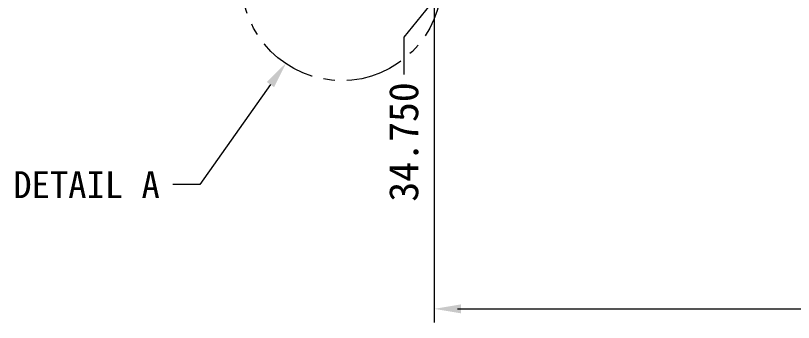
# Model space of a CAD drawing. Header units: millimetres. Extents: x -176 to -53, y -166 to -6.
# Drawn here: x -164.92 to -131.69, y -108.64 to -95.53 of the extents above; entities that cross this region are included whole.
import ezdxf

# ---------------------------------------------------------------- set-up
doc = ezdxf.new("R2010")
doc.units = ezdxf.units.MM
doc.linetypes.add('CENTER', pattern=[2, 1.25, -0.25, 0.25, -0.25])
doc.layers.get('Defpoints').update_dxf_attribs({"lineweight": 18})
doc.layers.add('标注', color=4, linetype='Continuous')
doc.styles.add('宋体', font='SimSun.ttf')
doc.dimstyles.new('St. ZB', dxfattribs={"dimtxt": 1.25, "dimasz": 0.8, "dimexe": 0.3, "dimexo": 0.2, "dimgap": 0.3, "dimtad": 0, "dimdec": 3, "dimzin": 0, "dimdsep": 46, "dimtxsty": '宋体', "dimcen": 0.09, "dimdle": 1.6, "dimclrd": 7, "dimclre": 1, "dimclrt": 256, "dimadec": 0, "dimazin": 0, "dimtfac": 1, "dimtdec": 3, "dimtmove": 0, "dimatfit": 3, "dimfxl": 1, "dimtolj": 1, "dimtzin": 0, "dimarcsym": 0})

# ---------------------------------------------------------------- blocks, each defined once
blk = doc.blocks.new('*D47')
at = {"layer": 'Defpoints', "color": 0, "transparency": 16777216}
for p in [(2203.711, 712.452), (2168.961, 639.964), (2167.668, 632.405)]:
    blk.add_point(p, dxfattribs=at)
at = {"layer": '标注', "color": 4, "linetype": 'Continuous', "lineweight": 5, "transparency": 16777216}
for p, q in [((2168.961, 639.464), (2168.961, 635.605)), ((2168.961, 635.605), (2167.668, 634.005)), ((2167.668, 634.005), (2167.668, 632.405))]:
    blk.add_line(p, q, dxfattribs=at)
at = {"layer": '标注', "lineweight": 0, "transparency": 16777216, "insert": (2167.668, 629.521), "char_height": 1.25, "attachment_point": 5, "rotation": 90, "style": '宋体'}
blk.add_mtext('\\A1;34.750', dxfattribs=at)

msp = doc.modelspace()

# ---------------------------------------------------------------- hatches: boundary and pattern name
at = {"layer": '标注', "lineweight": 0}
for points in [[(-154.1878, -98.3675), (-153.3547, -97.5519), (-153.8782, -98.5936)], [(-145.8888, -107.8717), (-145.8888, -108.2551), (-147.0388, -108.0634)]]:
    msp.add_hatch(color=256, dxfattribs=at).paths.add_polyline_path(points, flags=0)

# ---------------------------------------------------------------- linework, layer by layer
for p, q in [((-147.0388, -91.3353, -0.0291), (-147.0388, -108.6431, -0.0291)), ((-154.033, -98.4806, -0.0291), (-157.0534, -102.7572, -0.0291)), ((-157.0534, -102.7572, -0.0291), (-158.2034, -102.7572, -0.0291)), ((-146.0334, -108.0634, -0.0291), (-114.8268, -108.0634, -0.0291))]:
    msp.add_line(p, q, dxfattribs=at)
at = {"layer": '标注', "color": 2, "linetype": 'CENTER', "lineweight": 0, "ltscale": 2}
msp.add_circle((-150.9888, -94.0403, -0.0291), 4.2763, dxfattribs=at)

# ---------------------------------------------------------------- texts
at = {"layer": '标注', "lineweight": 0, "insert": (-165.016, -103.3322, -0.0291), "char_height": 1.15, "width": 9.610714, "attachment_point": 7, "style": '宋体'}
msp.add_mtext('DETAIL A', dxfattribs=at)

# ---------------------------------------------------------------- dimensions: what is measured, and where the dimension line sits
at = {"layer": '标注', "lineweight": 0}
dim = msp.add_ordinate_dim(feature_location=(-147.0388, -90.4903, -0.0291), offset=(-1.2923, -7.5597), dtype=1, origin=(-112.2888, -18.0023, -0.0291), dimstyle='St. ZB', override={"dimexo": 0.5, "dimsah": 1, "dimclrd": 1, "dimclre": 4, "dimlwe": 5}, dxfattribs=at)
dim.commit()
dim.dimension.update_dxf_attribs({"geometry": '*D47', "text_midpoint": (-148.331, -100.9338, -0.0291), "insert": (-2315.9994, -730.4548, -0.0291)})

doc.saveas('drawing.dxf')
